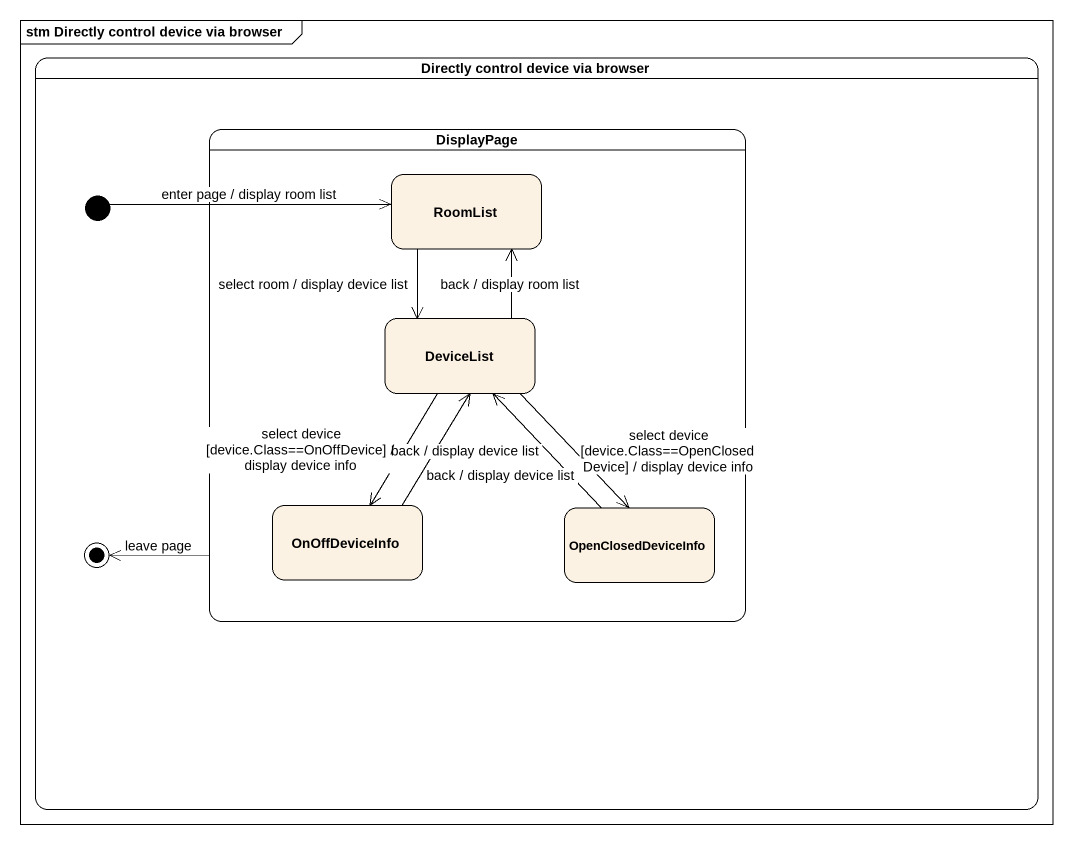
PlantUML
@startuml
mainframe stm Directly control device via browser
hide empty description
state "Directly control device via browser" as Directly_control_device_via {
  state DisplayPage {
    state RoomList
    state DeviceList
    state OnOffDeviceInfo
    state OpenClosedDeviceInfo
  }
  state initial1 <<start>>
  DisplayPage -left-> [*] : leave page
}
initial1 -right-> RoomList : enter page / display room list
RoomList --> DeviceList : select room / display device list
DeviceList -up-> RoomList : back / display room list
DeviceList --> OnOffDeviceInfo : select device [device.Class==OnOffDevice] / display device info
DeviceList --> OpenClosedDeviceInfo : select device [device.Class==OpenClosedDevice] / display device info
OnOffDeviceInfo -up-> DeviceList : back / display device list
OpenClosedDeviceInfo -up-> DeviceList : back / display device list
@enduml
